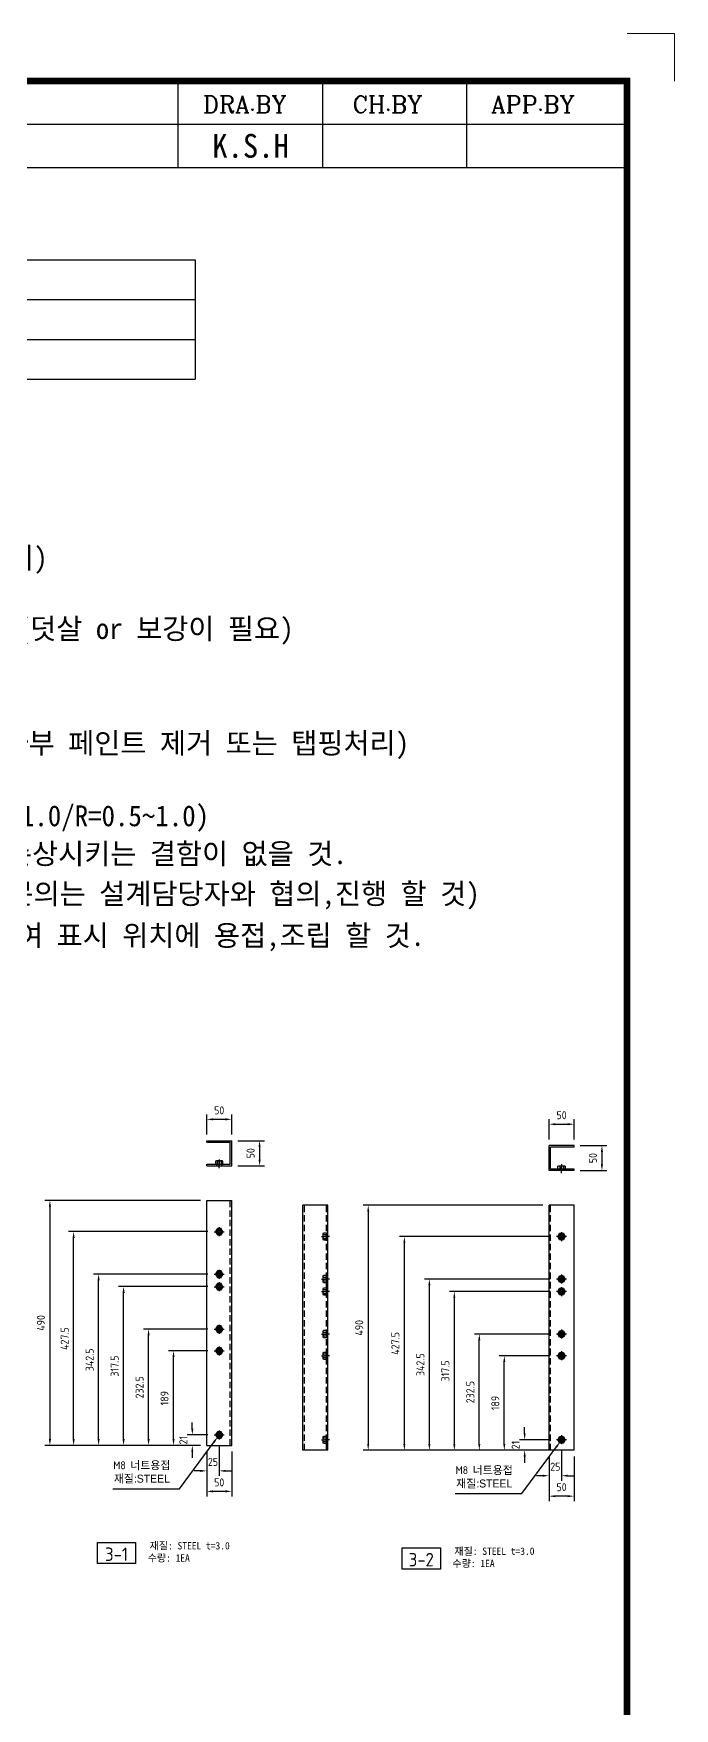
# Model space of a CAD drawing. Header units: millimetres. Extents: x 24815 to 37444, y -10619 to 6020.
# Drawn here: x 32403 to 33686, y 2185 to 5535 of the extents above; entities that cross this region are included whole.
import ezdxf
from ezdxf.enums import TextEntityAlignment as Align

# ---------------------------------------------------------------- set-up
doc = ezdxf.new("R2010")
doc.units = ezdxf.units.MM
for name, pattern in [('CENTER', [50.8, 31.75, -6.35, 6.35, -6.35]), ('CENTERX2', [101.6, 63.5, -12.7, 12.7, -12.7]), ('HIDDEN', [9.525, 6.35, -3.175]), ('HIDDENX2', [19.05, 12.7, -6.35])]:
    doc.linetypes.add(name, pattern=pattern)
for name, color, linetype in [('______', 7, 'Continuous'), ('CENTER', 1, 'CENTER'), ('FORMAT-1', 7, 'Continuous'), ('HIDDEN', 2, 'HIDDEN'), ('THIN', 3, 'Continuous')]:
    doc.layers.add(name, color=color, linetype=linetype)
doc.styles.add('HAN', font='')
doc.styles.add('RC', font='ROMANC.SHX')
doc.styles.get("Standard").update_dxf_attribs({"font": 'ISOCP.SHX', "bigfont": 'WHGTXT.SHX'})
doc.styles.get('HAN').set_extended_font_data('GulimChe')
doc.dimstyles.new('PS-5', dxfattribs={"dimscale": 5, "dimtxt": 3.2, "dimasz": 2.5, "dimexe": 2, "dimexo": 2.5, "dimgap": 2, "dimtad": 1, "dimtoh": 1, "dimrnd": 0.05, "dimzin": 12, "dimdsep": 46, "dimtxsty": 'Standard', "dimcen": 0, "dimclrt": 2, "dimazin": 3, "dimtfac": 1, "dimtofl": 0, "dimtmove": 0, "dimatfit": 3, "dimfxl": 0.18, "dimtolj": 1, "dimtzin": 0, "dimarcsym": 0})

# ---------------------------------------------------------------- blocks, each defined once
blk = doc.blocks.new('re3')
at = {"color": 180}
for p, q in [((0, 0), (0, -4.55)), ((6.87, -0.64), (3.86, -3.91)), ((6.87, -0.64), (9.88, -3.91)), ((13.74, -4.55), (13.74, 0)), ((28.97, -4.55), (28.97, 0)), ((108.25, -4.55), (108.25, 0)), ((123.49, -4.55), (123.49, 0)), ((138.64, -4.55), (138.64, 0)), ((0, -4.55), (155.53, -4.55)), ((9.88, -3.91), (3.86, -3.91))]:
    blk.add_line(p, q, dxfattribs=at)
at = {"color": 2, "style": 'RC', "oblique": 15}
blk.add_attdef('-1', text='', height=1.56, dxfattribs=at).set_placement((9.37, -1.66), align=Align.MIDDLE_LEFT)
at = {"color": 2, "style": 'HAN'}
for tag, p in [('REV.-DATE', (21.36, -2.28)), ('DRA.BY', (115.87, -2.28)), ('CH.BY', (131.07, -2.28)), ('APP.BY', (147.09, -2.28))]:
    blk.add_attdef(tag, text='', height=2.5, dxfattribs=at).set_placement(p, align=Align.MIDDLE_CENTER)
blk.add_attdef('DESCRIPTION-OF-REVISION', text='', height=2.5, dxfattribs=at).set_placement((31.61, -2.28), align=Align.MIDDLE_LEFT)
at = {"color": 2, "style": 'RC', "oblique": 15}
blk.add_attdef('REV.NO', text='', height=1.56, dxfattribs=at).set_placement((6.59, -2.56), align=Align.MIDDLE_CENTER)
blk = doc.blocks.new('format-3')
at = {"color": 3, "lineweight": 9}
for p in [(414.5, 291.3), (419.5, 286.3)]:
    blk.add_line(p, (419.5, 291.3), dxfattribs=at)
at = {"color": 180}
for p, q in [((367.22, 281.75), (367.22, 286.3)), ((382.45, 281.75), (382.45, 286.3)), ((397.61, 281.75), (397.61, 286.3)), ((258.97, 281.75), (414.5, 281.75))]:
    blk.add_line(p, q, dxfattribs=at)
at = {"layer": 'FORMAT-1', "const_width": 0.7}
blk.add_lwpolyline([(13, 5), (13, 286.3), (414.5, 286.3), (414.5, 5)], close=True, dxfattribs=at)
at = {"color": 2, "style": 'RC'}
for s, p in [('DRA.BY', (369.83, 282.94)), ('CH.BY', (385.59, 282.94)), ('APP.BY', (400.18, 282.94))]:
    blk.add_text(s, height=1.788, dxfattribs=at).set_placement(p)
at = {"style": 'HAN'}
for tag, height, p in [('MODEL-NAME', 3, (386.1, 31.53)), ('SCALE', 2.7, (320.81, 26.29)), ('PART-NAME', 3, (386.1, 26.29)), ('PART-NO', 3, (386.1, 21.01)), ('DRA-BY', 3, (260.72, 19.44)), ('CH-BY', 3, (277.21, 19.44)), ('APP-BY', 3, (293.7, 19.44)), ('관련업체', 3, (333.52, 9.26)), ('DRA-DATE', 2.5, (260.72, 7.47)), ('CH-DATE', 2.5, (277.21, 7.47)), ('APP-DATE', 2.5, (293.7, 7.47))]:
    blk.add_attdef(tag, text='', height=height, dxfattribs=at).set_placement(p, align=Align.MIDDLE_CENTER)
blk = doc.blocks.new('TTYU')
at = {"color": 2, "linetype": 'HIDDENX2'}
blk.add_lwpolyline([(-49709.5, 19626), (-49702, 19626), (-49698.3, 19632.5), (-49702, 19639), (-49709.5, 19639), (-49713.3, 19632.5), (-49709.5, 19626)], dxfattribs=at)
blk.add_circle((-49705.8, 19632.5), 6.5, dxfattribs=at)
blk.add_circle((-49705.8, 19632.5), 3.32)
at = {"layer": 'CENTER'}
for p, q in [((-49715.8, 19632.5), (-49695.8, 19632.5)), ((-49705.8, 19641.5), (-49705.8, 19623.5))]:
    blk.add_line(p, q, dxfattribs=at)
at = {"layer": 'THIN'}
blk.add_arc((-49705.8, 19632.5), 4, 255, 195, dxfattribs=at)
blk = doc.blocks.new('i5thagdfvgsafadsfsdf')
at = {"color": 4}
for p, q in [((14512.2, 10529.3), (14462.2, 10529.3)), ((14462.2, 10039.3), (14462.2, 10529.3)), ((14512.2, 10039.3), (14512.2, 10529.3)), ((14512.2, 10039.3), (14462.2, 10039.3)), ((14512.2, 10039.3), (14462.2, 10039.3))]:
    blk.add_line(p, q, dxfattribs=at)
for centre in [(14487.2, 10466.8), (14487.2, 10381.8), (14487.2, 10356.8), (14487.2, 10271.8), (14487.2, 10228.3), (14487.2, 10060.3)]:
    blk.add_circle(centre, 5, dxfattribs=at)
at = {"layer": 'HIDDEN', "color": 2, "linetype": 'HIDDENX2'}
blk.add_line((14465.2, 10039.3), (14465.2, 10529.3), dxfattribs=at)
at = {"extrusion": (0, 0, -1), "zscale": -1}
for p in [(35218.6, -9165.8), (35218.6, -9250.8), (35218.6, -9275.8), (35218.6, -9360.8), (35218.6, -9404.3), (35218.6, -9572.3)]:
    blk.add_blockref('TTYU', p, dxfattribs=at)
blk = doc.blocks.new('*D572')
at = {"color": 0, "lineweight": -2, "transparency": 16777216}
for p, q in [((32749.3, 3332.8), (32749.3, 3373.1)), ((32786.8, 3363.1), (32761.8, 3363.1)), ((32799.3, 3332.8), (32799.3, 3373.1))]:
    blk.add_line(p, q, dxfattribs=at)
at = {"color": 0, "transparency": 16777216}
for points in [[(32761.8, 3365.2), (32761.8, 3361), (32749.3, 3363.1)], [(32786.8, 3365.2), (32786.8, 3361), (32799.3, 3363.1)]]:
    blk.add_solid(points, dxfattribs=at)
at = {"layer": 'Defpoints', "color": 0, "transparency": 16777216}
for p in [(32749.3, 3363.1), (32749.3, 3320.3), (32799.3, 3320.3)]:
    blk.add_point(p, dxfattribs=at)
at = {"color": 2, "transparency": 16777216, "insert": (32774.3, 3381.1), "char_height": 16, "attachment_point": 5}
blk.add_mtext('\\A1;50', dxfattribs=at)
blk = doc.blocks.new('*D573')
at = {"color": 0, "lineweight": -2, "transparency": 16777216}
for p, q in [((32811.8, 3320.3), (32865.1, 3320.3)), ((32855.1, 3307.8), (32855.1, 3282.8)), ((32811.8, 3270.3), (32865.1, 3270.3))]:
    blk.add_line(p, q, dxfattribs=at)
at = {"color": 0, "transparency": 16777216}
for points in [[(32853, 3307.8), (32857.2, 3307.8), (32855.1, 3320.3)], [(32853, 3282.8), (32857.2, 3282.8), (32855.1, 3270.3)]]:
    blk.add_solid(points, dxfattribs=at)
at = {"layer": 'Defpoints', "color": 0, "transparency": 16777216}
for p in [(32799.3, 3320.3), (32799.3, 3270.3), (32855.1, 3270.3)]:
    blk.add_point(p, dxfattribs=at)
at = {"color": 2, "transparency": 16777216, "insert": (32837.1, 3295.3), "char_height": 16, "attachment_point": 5, "rotation": 90}
blk.add_mtext('\\A1;50', dxfattribs=at)
blk = doc.blocks.new('*D396')
at = {"color": 0, "lineweight": -2, "transparency": 16777216}
for p, q in [((32749.3, 2698.5), (32749.3, 2650.1)), ((32774.3, 2710.5), (32774.3, 2650.1)), ((32736.8, 2660.1), (32724.3, 2660.1)), ((32786.8, 2660.1), (32799.3, 2660.1))]:
    blk.add_line(p, q, dxfattribs=at)
at = {"color": 0, "transparency": 16777216}
for points in [[(32736.8, 2662.1), (32736.8, 2658), (32749.3, 2660.1)], [(32786.8, 2662.1), (32786.8, 2658), (32774.3, 2660.1)]]:
    blk.add_solid(points, dxfattribs=at)
at = {"layer": 'Defpoints', "color": 0, "transparency": 16777216}
for p in [(32774.3, 2723), (32749.3, 2711), (32774.3, 2660.1)]:
    blk.add_point(p, dxfattribs=at)
at = {"color": 2, "transparency": 16777216, "insert": (32761.8, 2678.1), "char_height": 16, "attachment_point": 5}
blk.add_mtext('\\A1;25', dxfattribs=at)
blk = doc.blocks.new('*D397')
at = {"color": 0, "lineweight": -2, "transparency": 16777216}
for p, q in [((32749.3, 2698.5), (32749.3, 2609.1)), ((32799.3, 2698.5), (32799.3, 2609.1)), ((32786.8, 2619.1), (32761.8, 2619.1))]:
    blk.add_line(p, q, dxfattribs=at)
at = {"color": 0, "transparency": 16777216}
for points in [[(32761.8, 2621.2), (32761.8, 2617), (32749.3, 2619.1)], [(32786.8, 2621.2), (32786.8, 2617), (32799.3, 2619.1)]]:
    blk.add_solid(points, dxfattribs=at)
at = {"layer": 'Defpoints', "color": 0, "transparency": 16777216}
for p in [(32749.3, 2711), (32799.3, 2711), (32749.3, 2619.1)]:
    blk.add_point(p, dxfattribs=at)
at = {"color": 2, "transparency": 16777216, "insert": (32774.3, 2637.1), "char_height": 16, "attachment_point": 5}
blk.add_mtext('\\A1;50', dxfattribs=at)
blk = doc.blocks.new('*D398')
at = {"color": 0, "lineweight": -2, "transparency": 16777216}
for p, q in [((32720.4, 2744.5), (32720.4, 2757)), ((32751.8, 2732), (32710.4, 2732)), ((32736.8, 2711), (32710.4, 2711)), ((32720.4, 2698.5), (32720.4, 2686))]:
    blk.add_line(p, q, dxfattribs=at)
at = {"color": 0, "transparency": 16777216}
for points in [[(32718.4, 2744.5), (32722.5, 2744.5), (32720.4, 2732)], [(32718.4, 2698.5), (32722.5, 2698.5), (32720.4, 2711)]]:
    blk.add_solid(points, dxfattribs=at)
at = {"layer": 'Defpoints', "color": 0, "transparency": 16777216}
for p in [(32720.4, 2732), (32764.3, 2732), (32749.3, 2711)]:
    blk.add_point(p, dxfattribs=at)
at = {"color": 2, "transparency": 16777216, "insert": (32702.4, 2721.5), "char_height": 16, "attachment_point": 5, "rotation": 90}
blk.add_mtext('\\A1;21', dxfattribs=at)
blk = doc.blocks.new('*D574')
at = {"layer": '______', "color": 0, "lineweight": -2, "ltscale": 10, "transparency": 16777216}
for p, q in [((32751.8, 2900), (32672.9, 2900)), ((32682.9, 2723.5), (32682.9, 2887.5)), ((32736.8, 2711), (32672.9, 2711))]:
    blk.add_line(p, q, dxfattribs=at)
at = {"layer": '______', "color": 0, "ltscale": 10, "transparency": 16777216}
for points in [[(32680.8, 2887.5), (32685, 2887.5), (32682.9, 2900)], [(32680.8, 2723.5), (32685, 2723.5), (32682.9, 2711)]]:
    blk.add_solid(points, dxfattribs=at)
at = {"layer": 'Defpoints', "color": 0, "ltscale": 10, "transparency": 16777216}
for p in [(32682.9, 2900), (32764.3, 2900), (32749.3, 2711)]:
    blk.add_point(p, dxfattribs=at)
at = {"layer": '______', "color": 2, "ltscale": 10, "transparency": 16777216, "insert": (32664.9, 2805.5), "char_height": 16, "attachment_point": 5, "rotation": 90}
blk.add_mtext('\\A1;189', dxfattribs=at)
blk = doc.blocks.new('*D575')
at = {"layer": '______', "color": 0, "lineweight": -2, "ltscale": 10, "transparency": 16777216}
for p, q in [((32751.8, 2943.5), (32622.9, 2943.5)), ((32632.9, 2723.5), (32632.9, 2931)), ((32736.8, 2711), (32622.9, 2711))]:
    blk.add_line(p, q, dxfattribs=at)
at = {"layer": '______', "color": 0, "ltscale": 10, "transparency": 16777216}
for points in [[(32630.8, 2931), (32635, 2931), (32632.9, 2943.5)], [(32630.8, 2723.5), (32635, 2723.5), (32632.9, 2711)]]:
    blk.add_solid(points, dxfattribs=at)
at = {"layer": 'Defpoints', "color": 0, "ltscale": 10, "transparency": 16777216}
for p in [(32632.9, 2943.5), (32764.3, 2943.5), (32749.3, 2711)]:
    blk.add_point(p, dxfattribs=at)
at = {"layer": '______', "color": 2, "ltscale": 10, "transparency": 16777216, "insert": (32614.9, 2827.2), "char_height": 16, "attachment_point": 5, "rotation": 90}
blk.add_mtext('\\A1;232.5', dxfattribs=at)
blk = doc.blocks.new('*D576')
at = {"layer": '______', "color": 0, "lineweight": -2, "ltscale": 10, "transparency": 16777216}
for p, q in [((32751.8, 3028.5), (32572.9, 3028.5)), ((32582.9, 2723.5), (32582.9, 3016)), ((32736.8, 2711), (32572.9, 2711))]:
    blk.add_line(p, q, dxfattribs=at)
at = {"layer": '______', "color": 0, "ltscale": 10, "transparency": 16777216}
for points in [[(32580.8, 3016), (32585, 3016), (32582.9, 3028.5)], [(32580.8, 2723.5), (32585, 2723.5), (32582.9, 2711)]]:
    blk.add_solid(points, dxfattribs=at)
at = {"layer": 'Defpoints', "color": 0, "ltscale": 10, "transparency": 16777216}
for p in [(32582.9, 3028.5), (32764.3, 3028.5), (32749.3, 2711)]:
    blk.add_point(p, dxfattribs=at)
at = {"layer": '______', "color": 2, "ltscale": 10, "transparency": 16777216, "insert": (32564.9, 2869.7), "char_height": 16, "attachment_point": 5, "rotation": 90}
blk.add_mtext('\\A1;317.5', dxfattribs=at)
blk = doc.blocks.new('*D577')
at = {"layer": '______', "color": 0, "lineweight": -2, "ltscale": 10, "transparency": 16777216}
for p, q in [((32751.8, 3053.5), (32522.9, 3053.5)), ((32532.9, 2723.5), (32532.9, 3041)), ((32736.8, 2711), (32522.9, 2711))]:
    blk.add_line(p, q, dxfattribs=at)
at = {"layer": '______', "color": 0, "ltscale": 10, "transparency": 16777216}
for points in [[(32530.8, 3041), (32535, 3041), (32532.9, 3053.5)], [(32530.8, 2723.5), (32535, 2723.5), (32532.9, 2711)]]:
    blk.add_solid(points, dxfattribs=at)
at = {"layer": 'Defpoints', "color": 0, "ltscale": 10, "transparency": 16777216}
for p in [(32532.9, 3053.5), (32764.3, 3053.5), (32749.3, 2711)]:
    blk.add_point(p, dxfattribs=at)
at = {"layer": '______', "color": 2, "ltscale": 10, "transparency": 16777216, "insert": (32514.9, 2882.2), "char_height": 16, "attachment_point": 5, "rotation": 90}
blk.add_mtext('\\A1;342.5', dxfattribs=at)
blk = doc.blocks.new('*D578')
at = {"layer": '______', "color": 0, "lineweight": -2, "ltscale": 10, "transparency": 16777216}
for p, q in [((32751.8, 3138.5), (32472.9, 3138.5)), ((32482.9, 2723.5), (32482.9, 3126)), ((32736.8, 2711), (32472.9, 2711))]:
    blk.add_line(p, q, dxfattribs=at)
at = {"layer": '______', "color": 0, "ltscale": 10, "transparency": 16777216}
for points in [[(32480.8, 3126), (32485, 3126), (32482.9, 3138.5)], [(32480.8, 2723.5), (32485, 2723.5), (32482.9, 2711)]]:
    blk.add_solid(points, dxfattribs=at)
at = {"layer": 'Defpoints', "color": 0, "ltscale": 10, "transparency": 16777216}
for p in [(32482.9, 3138.5), (32764.3, 3138.5), (32749.3, 2711)]:
    blk.add_point(p, dxfattribs=at)
at = {"layer": '______', "color": 2, "ltscale": 10, "transparency": 16777216, "insert": (32464.9, 2924.7), "char_height": 16, "attachment_point": 5, "rotation": 90}
blk.add_mtext('\\A1;427.5', dxfattribs=at)
blk = doc.blocks.new('*D579')
at = {"layer": '______', "color": 0, "lineweight": -2, "ltscale": 10, "transparency": 16777216}
for p, q in [((32695.1, 2624.4), (32763.9, 2717.9)), ((32561.1, 2624.4), (32695.1, 2624.4))]:
    blk.add_line(p, q, dxfattribs=at)
at = {"layer": '______', "color": 0, "ltscale": 10, "transparency": 16777216}
blk.add_solid([(32762.2, 2719.1), (32765.6, 2716.6), (32771.3, 2727.9)], dxfattribs=at)
at = {"layer": 'Defpoints', "color": 0, "ltscale": 10, "transparency": 16777216}
for p in [(32771.3, 2727.9), (32777.2, 2736)]:
    blk.add_point(p, dxfattribs=at)
at = {"layer": '______', "color": 2, "ltscale": 10, "transparency": 16777216, "insert": (32619.5, 2657), "char_height": 16, "attachment_point": 5}
blk.add_mtext('\\A1;M8 {\\fGulim|b0|i0|c129|p50;너트용접\\P재질:STEEL}', dxfattribs=at)
blk = doc.blocks.new('*D580')
at = {"color": 0, "lineweight": -2, "transparency": 16777216}
for p, q in [((33434.6, 3323.1), (33434.6, 3363.4)), ((33447.1, 3353.4), (33472.1, 3353.4)), ((33484.6, 3323.1), (33484.6, 3363.4))]:
    blk.add_line(p, q, dxfattribs=at)
at = {"color": 0, "transparency": 16777216}
for points in [[(33447.1, 3355.5), (33447.1, 3351.3), (33434.6, 3353.4)], [(33472.1, 3355.5), (33472.1, 3351.3), (33484.6, 3353.4)]]:
    blk.add_solid(points, dxfattribs=at)
at = {"layer": 'Defpoints', "color": 0, "transparency": 16777216}
for p in [(33484.6, 3353.4), (33434.6, 3310.6), (33484.6, 3310.6)]:
    blk.add_point(p, dxfattribs=at)
at = {"color": 2, "transparency": 16777216, "insert": (33459.6, 3371.4), "char_height": 16, "attachment_point": 5}
blk.add_mtext('\\A1;50', dxfattribs=at)
blk = doc.blocks.new('*D399')
at = {"color": 0, "lineweight": -2, "transparency": 16777216}
for p, q in [((33497.1, 3310.6), (33550.4, 3310.6)), ((33540.4, 3298.1), (33540.4, 3273.1)), ((33497.1, 3260.6), (33550.4, 3260.6))]:
    blk.add_line(p, q, dxfattribs=at)
at = {"color": 0, "transparency": 16777216}
for points in [[(33538.3, 3298.1), (33542.5, 3298.1), (33540.4, 3310.6)], [(33538.3, 3273.1), (33542.5, 3273.1), (33540.4, 3260.6)]]:
    blk.add_solid(points, dxfattribs=at)
at = {"layer": 'Defpoints', "color": 0, "transparency": 16777216}
for p in [(33484.6, 3310.6), (33484.6, 3260.6), (33540.4, 3260.6)]:
    blk.add_point(p, dxfattribs=at)
at = {"color": 2, "transparency": 16777216, "insert": (33522.4, 3285.6), "char_height": 16, "attachment_point": 5, "rotation": 90}
blk.add_mtext('\\A1;50', dxfattribs=at)
blk = doc.blocks.new('*D400')
at = {"color": 0, "lineweight": -2, "transparency": 16777216}
for p, q in [((33434.6, 2688.8), (33434.6, 2640.4)), ((33459.6, 2700.8), (33459.6, 2640.4)), ((33422.1, 2650.4), (33409.6, 2650.4)), ((33472.1, 2650.4), (33484.6, 2650.4))]:
    blk.add_line(p, q, dxfattribs=at)
at = {"color": 0, "transparency": 16777216}
for points in [[(33422.1, 2652.5), (33422.1, 2648.3), (33434.6, 2650.4)], [(33472.1, 2652.5), (33472.1, 2648.3), (33459.6, 2650.4)]]:
    blk.add_solid(points, dxfattribs=at)
at = {"layer": 'Defpoints', "color": 0, "transparency": 16777216}
for p in [(33434.6, 2701.3), (33459.6, 2713.3), (33459.6, 2650.4)]:
    blk.add_point(p, dxfattribs=at)
at = {"color": 2, "transparency": 16777216, "insert": (33447.1, 2668.4), "char_height": 16, "attachment_point": 5}
blk.add_mtext('\\A1;25', dxfattribs=at)
blk = doc.blocks.new('*D401')
at = {"color": 0, "lineweight": -2, "transparency": 16777216}
for p, q in [((33434.6, 2688.8), (33434.6, 2599.5)), ((33484.6, 2688.8), (33484.6, 2599.5)), ((33472.1, 2609.5), (33447.1, 2609.5))]:
    blk.add_line(p, q, dxfattribs=at)
at = {"color": 0, "transparency": 16777216}
for points in [[(33447.1, 2611.5), (33447.1, 2607.4), (33434.6, 2609.5)], [(33472.1, 2611.5), (33472.1, 2607.4), (33484.6, 2609.5)]]:
    blk.add_solid(points, dxfattribs=at)
at = {"layer": 'Defpoints', "color": 0, "transparency": 16777216}
for p in [(33434.6, 2701.3), (33484.6, 2701.3), (33434.6, 2609.5)]:
    blk.add_point(p, dxfattribs=at)
at = {"color": 2, "transparency": 16777216, "insert": (33459.6, 2627.5), "char_height": 16, "attachment_point": 5}
blk.add_mtext('\\A1;50', dxfattribs=at)
blk = doc.blocks.new('*D402')
at = {"color": 0, "lineweight": -2, "transparency": 16777216}
for p, q in [((33385.7, 2734.8), (33385.7, 2747.3)), ((33437.1, 2722.3), (33375.7, 2722.3)), ((33402.1, 2701.3), (33375.7, 2701.3)), ((33385.7, 2688.8), (33385.7, 2676.3))]:
    blk.add_line(p, q, dxfattribs=at)
at = {"color": 0, "transparency": 16777216}
for points in [[(33383.7, 2734.8), (33387.8, 2734.8), (33385.7, 2722.3)], [(33383.7, 2688.8), (33387.8, 2688.8), (33385.7, 2701.3)]]:
    blk.add_solid(points, dxfattribs=at)
at = {"layer": 'Defpoints', "color": 0, "transparency": 16777216}
for p in [(33385.7, 2722.3), (33449.6, 2722.3), (33414.6, 2701.3)]:
    blk.add_point(p, dxfattribs=at)
at = {"color": 2, "transparency": 16777216, "insert": (33367.7, 2711.8), "char_height": 16, "attachment_point": 5, "rotation": 90}
blk.add_mtext('\\A1;21', dxfattribs=at)
blk = doc.blocks.new('*D403')
at = {"layer": '______', "color": 0, "lineweight": -2, "ltscale": 10, "transparency": 16777216}
for p, q in [((33437.1, 2890.3), (33335, 2890.3)), ((33345, 2713.8), (33345, 2877.8)), ((33452.1, 2701.3), (33335, 2701.3))]:
    blk.add_line(p, q, dxfattribs=at)
at = {"layer": '______', "color": 0, "ltscale": 10, "transparency": 16777216}
for points in [[(33342.9, 2877.8), (33347, 2877.8), (33345, 2890.3)], [(33342.9, 2713.8), (33347, 2713.8), (33345, 2701.3)]]:
    blk.add_solid(points, dxfattribs=at)
at = {"layer": 'Defpoints', "color": 0, "ltscale": 10, "transparency": 16777216}
for p in [(33345, 2890.3), (33449.6, 2890.3), (33464.6, 2701.3)]:
    blk.add_point(p, dxfattribs=at)
at = {"layer": '______', "color": 2, "ltscale": 10, "transparency": 16777216, "insert": (33327, 2795.8), "char_height": 16, "attachment_point": 5, "rotation": 90}
blk.add_mtext('\\A1;189', dxfattribs=at)
blk = doc.blocks.new('*D404')
at = {"layer": '______', "color": 0, "lineweight": -2, "ltscale": 10, "transparency": 16777216}
for p, q in [((33437.1, 2933.8), (33285, 2933.8)), ((33295, 2713.8), (33295, 2921.3)), ((33452.1, 2701.3), (33285, 2701.3))]:
    blk.add_line(p, q, dxfattribs=at)
at = {"layer": '______', "color": 0, "ltscale": 10, "transparency": 16777216}
for points in [[(33292.9, 2921.3), (33297, 2921.3), (33295, 2933.8)], [(33292.9, 2713.8), (33297, 2713.8), (33295, 2701.3)]]:
    blk.add_solid(points, dxfattribs=at)
at = {"layer": 'Defpoints', "color": 0, "ltscale": 10, "transparency": 16777216}
for p in [(33295, 2933.8), (33449.6, 2933.8), (33464.6, 2701.3)]:
    blk.add_point(p, dxfattribs=at)
at = {"layer": '______', "color": 2, "ltscale": 10, "transparency": 16777216, "insert": (33276.9, 2817.5), "char_height": 16, "attachment_point": 5, "rotation": 90}
blk.add_mtext('\\A1;232.5', dxfattribs=at)
blk = doc.blocks.new('*D405')
at = {"layer": '______', "color": 0, "lineweight": -2, "ltscale": 10, "transparency": 16777216}
for p, q in [((33437.1, 3018.8), (33235, 3018.8)), ((33245, 2713.8), (33245, 3006.3)), ((33452.1, 2701.3), (33235, 2701.3))]:
    blk.add_line(p, q, dxfattribs=at)
at = {"layer": '______', "color": 0, "ltscale": 10, "transparency": 16777216}
for points in [[(33242.9, 3006.3), (33247, 3006.3), (33245, 3018.8)], [(33242.9, 2713.8), (33247, 2713.8), (33245, 2701.3)]]:
    blk.add_solid(points, dxfattribs=at)
at = {"layer": 'Defpoints', "color": 0, "ltscale": 10, "transparency": 16777216}
for p in [(33245, 3018.8), (33449.6, 3018.8), (33464.6, 2701.3)]:
    blk.add_point(p, dxfattribs=at)
at = {"layer": '______', "color": 2, "ltscale": 10, "transparency": 16777216, "insert": (33227, 2860), "char_height": 16, "attachment_point": 5, "rotation": 90}
blk.add_mtext('\\A1;317.5', dxfattribs=at)
blk = doc.blocks.new('*D406')
at = {"layer": '______', "color": 0, "lineweight": -2, "ltscale": 10, "transparency": 16777216}
for p, q in [((33437.1, 3043.8), (33185, 3043.8)), ((33195, 2713.8), (33195, 3031.3)), ((33452.1, 2701.3), (33185, 2701.3))]:
    blk.add_line(p, q, dxfattribs=at)
at = {"layer": '______', "color": 0, "ltscale": 10, "transparency": 16777216}
for points in [[(33192.9, 3031.3), (33197, 3031.3), (33195, 3043.8)], [(33192.9, 2713.8), (33197, 2713.8), (33195, 2701.3)]]:
    blk.add_solid(points, dxfattribs=at)
at = {"layer": 'Defpoints', "color": 0, "ltscale": 10, "transparency": 16777216}
for p in [(33195, 3043.8), (33449.6, 3043.8), (33464.6, 2701.3)]:
    blk.add_point(p, dxfattribs=at)
at = {"layer": '______', "color": 2, "ltscale": 10, "transparency": 16777216, "insert": (33176.9, 2872.5), "char_height": 16, "attachment_point": 5, "rotation": 90}
blk.add_mtext('\\A1;342.5', dxfattribs=at)
blk = doc.blocks.new('*D407')
at = {"layer": '______', "color": 0, "lineweight": -2, "ltscale": 10, "transparency": 16777216}
for p, q in [((33437.1, 3128.8), (33135, 3128.8)), ((33145, 2713.8), (33145, 3116.3)), ((33422.1, 2701.3), (33135, 2701.3))]:
    blk.add_line(p, q, dxfattribs=at)
at = {"layer": '______', "color": 0, "ltscale": 10, "transparency": 16777216}
for points in [[(33142.9, 3116.3), (33147, 3116.3), (33145, 3128.8)], [(33142.9, 2713.8), (33147, 2713.8), (33145, 2701.3)]]:
    blk.add_solid(points, dxfattribs=at)
at = {"layer": 'Defpoints', "color": 0, "ltscale": 10, "transparency": 16777216}
for p in [(33145, 3128.8), (33449.6, 3128.8), (33434.6, 2701.3)]:
    blk.add_point(p, dxfattribs=at)
at = {"layer": '______', "color": 2, "ltscale": 10, "transparency": 16777216, "insert": (33126.9, 2915), "char_height": 16, "attachment_point": 5, "rotation": 90}
blk.add_mtext('\\A1;427.5', dxfattribs=at)
blk = doc.blocks.new('*D408')
at = {"layer": '______', "color": 0, "lineweight": -2, "ltscale": 10, "transparency": 16777216}
for p, q in [((33380.4, 2614.7), (33449.2, 2708.2)), ((33246.5, 2614.7), (33380.4, 2614.7))]:
    blk.add_line(p, q, dxfattribs=at)
at = {"layer": '______', "color": 0, "ltscale": 10, "transparency": 16777216}
blk.add_solid([(33447.5, 2709.4), (33450.9, 2707), (33456.6, 2718.3)], dxfattribs=at)
at = {"layer": 'Defpoints', "color": 0, "ltscale": 10, "transparency": 16777216}
for p in [(33456.6, 2718.3), (33462.5, 2726.3)]:
    blk.add_point(p, dxfattribs=at)
at = {"layer": '______', "color": 2, "ltscale": 10, "transparency": 16777216, "insert": (33304.8, 2647.3), "char_height": 16, "attachment_point": 5}
blk.add_mtext('\\A1;M8 {\\fGulim|b0|i0|c129|p50;너트용접\\P재질:STEEL}', dxfattribs=at)
blk = doc.blocks.new('*D409')
at = {"layer": '______', "color": 0, "lineweight": -2, "ltscale": 10, "transparency": 16777216}
for p, q in [((33422.1, 3191.3), (33062.6, 3191.3)), ((33072.6, 3178.8), (33072.6, 2713.8)), ((33422.1, 2701.3), (33062.6, 2701.3))]:
    blk.add_line(p, q, dxfattribs=at)
at = {"layer": '______', "color": 0, "ltscale": 10, "transparency": 16777216}
for points in [[(33070.5, 3178.8), (33074.6, 3178.8), (33072.6, 3191.3)], [(33070.5, 2713.8), (33074.6, 2713.8), (33072.6, 2701.3)]]:
    blk.add_solid(points, dxfattribs=at)
at = {"layer": 'Defpoints', "color": 0, "ltscale": 10, "transparency": 16777216}
for p in [(33434.6, 3191.3), (33072.6, 2701.3), (33434.6, 2701.3)]:
    blk.add_point(p, dxfattribs=at)
at = {"layer": '______', "color": 2, "ltscale": 10, "transparency": 16777216, "insert": (33054.6, 2946.3), "char_height": 16, "attachment_point": 5, "rotation": 90}
blk.add_mtext('\\A1;490', dxfattribs=at)
blk = doc.blocks.new('*D581')
at = {"layer": '______', "color": 0, "lineweight": -2, "ltscale": 10, "transparency": 16777216}
for p, q in [((32736.8, 3201), (32425.4, 3201)), ((32435.4, 3188.5), (32435.4, 2723.5)), ((32736.8, 2711), (32425.4, 2711))]:
    blk.add_line(p, q, dxfattribs=at)
at = {"layer": '______', "color": 0, "ltscale": 10, "transparency": 16777216}
for points in [[(32433.3, 3188.5), (32437.5, 3188.5), (32435.4, 3201)], [(32433.3, 2723.5), (32437.5, 2723.5), (32435.4, 2711)]]:
    blk.add_solid(points, dxfattribs=at)
at = {"layer": 'Defpoints', "color": 0, "ltscale": 10, "transparency": 16777216}
for p in [(32749.3, 3201), (32435.4, 2711), (32749.3, 2711)]:
    blk.add_point(p, dxfattribs=at)
at = {"layer": '______', "color": 2, "ltscale": 10, "transparency": 16777216, "insert": (32417.4, 2956), "char_height": 16, "attachment_point": 5, "rotation": 90}
blk.add_mtext('\\A1;490', dxfattribs=at)

msp = doc.modelspace()

# ---------------------------------------------------------------- linework, layer by layer
for p, q in [((31072.58549, 5081.92767), (32726.06547, 5081.92767)), ((32726.06547, 5081.92767), (32726.06547, 4843.56258)), ((31169.3218, 5002.47264), (32726.06547, 5002.47264)), ((31169.3218, 4923.01761), (32726.06547, 4923.01761)), ((31072.58549, 4843.56258), (32726.06547, 4843.56258)), ((32779.90557, 3279.81942), (32768.64724, 3279.81942)), ((32770.52363, 3279.23886), (32770.52363, 3273.31942)), ((32778.02918, 3279.23886), (32778.02918, 3273.31942)), ((33453.95467, 3270.1432), (33465.21301, 3270.1432)), ((33455.83106, 3269.56264), (33455.83106, 3263.6432)), ((33463.33662, 3269.56264), (33463.33662, 3263.6432)), ((32982.27486, 3123.1698), (32982.27486, 3134.42813)), ((32982.85542, 3132.55174), (32988.77486, 3132.55174)), ((32982.85542, 3125.04618), (32988.77486, 3125.04618)), ((32982.27486, 3038.1698), (32982.27486, 3049.42813)), ((32982.27486, 3013.1698), (32982.27486, 3024.42813)), ((32982.85542, 3047.55174), (32988.77486, 3047.55174)), ((32982.85542, 3040.04618), (32988.77486, 3040.04618)), ((32982.85542, 3022.55174), (32988.77486, 3022.55174)), ((32982.85542, 3015.04618), (32988.77486, 3015.04618)), ((32982.27486, 2928.1698), (32982.27486, 2939.42813)), ((32982.85542, 2937.55174), (32988.77486, 2937.55174)), ((32982.85542, 2930.04618), (32988.77486, 2930.04618)), ((32982.27486, 2884.6698), (32982.27486, 2895.92813)), ((32982.85542, 2894.05174), (32988.77486, 2894.05174)), ((32982.85542, 2886.54618), (32988.77486, 2886.54618)), ((32982.27486, 2716.6698), (32982.27486, 2727.92813)), ((32982.85542, 2726.05174), (32988.77486, 2726.05174)), ((32982.85542, 2718.54618), (32988.77486, 2718.54618))]:
    msp.add_line(p, q)
at = {"color": 4}
for p, q in [((32749.27641, 3320.31942), (32799.27641, 3320.31942)), ((32749.27641, 3317.31942), (32749.27641, 3320.31942)), ((32749.27641, 3317.31942), (32796.27641, 3317.31942)), ((32796.27641, 3273.31942), (32796.27641, 3317.31942)), ((32799.27641, 3270.31942), (32799.27641, 3320.31942)), ((33484.58384, 3310.6432), (33434.58384, 3310.6432)), ((33434.58384, 3260.6432), (33434.58384, 3310.6432)), ((33484.58384, 3307.6432), (33437.58384, 3307.6432)), ((33437.58384, 3263.6432), (33437.58384, 3307.6432)), ((33484.58384, 3307.6432), (33484.58384, 3310.6432)), ((32749.27641, 3273.31942), (32796.27641, 3273.31942)), ((32749.27641, 3270.31942), (32749.27641, 3273.31942)), ((32749.27641, 3270.31942), (32799.27641, 3270.31942)), ((33484.58384, 3260.6432), (33434.58384, 3260.6432)), ((33484.58384, 3263.6432), (33437.58384, 3263.6432)), ((33484.58384, 3260.6432), (33484.58384, 3263.6432)), ((32991.77486, 3191.29896), (32941.77486, 3191.29896)), ((32941.77486, 2701.29896), (32941.77486, 3191.29896)), ((32991.77486, 2701.29896), (32991.77486, 3191.29896)), ((33484.58384, 3191.29896), (33434.58384, 3191.29896)), ((33434.58384, 2701.29896), (33434.58384, 3191.29896)), ((33484.58384, 2701.29896), (33484.58384, 3191.29896)), ((32991.77486, 2701.29896), (32941.77486, 2701.29896)), ((33484.58384, 2701.29896), (33434.58384, 2701.29896)), ((33484.58384, 2701.29896), (33434.58384, 2701.29896))]:
    msp.add_line(p, q, dxfattribs=at)
at = {"color": 2}
for p, q in [((32769.27641, 3270.31942), (32769.27641, 3273.31942)), ((32779.27641, 3270.31942), (32779.27641, 3273.31942)), ((33454.58384, 3260.6432), (33454.58384, 3263.6432)), ((33464.58384, 3260.6432), (33464.58384, 3263.6432))]:
    msp.add_line(p, q, dxfattribs=at)
at = {"color": 1}
for p, q in [((32774.27641, 3265.31942), (32774.27641, 3278.31942)), ((33459.58384, 3255.6432), (33459.58384, 3268.6432))]:
    msp.add_line(p, q, dxfattribs=at)
at = {"color": 1, "linetype": 'CENTERX2'}
for p, q in [((32774.27641, 3266.81942), (32774.27641, 3276.81942)), ((33459.58384, 3257.1432), (33459.58384, 3267.1432)), ((32995.27486, 3128.79896), (32985.27486, 3128.79896)), ((32995.27486, 3043.79896), (32985.27486, 3043.79896)), ((32995.27486, 3018.79896), (32985.27486, 3018.79896)), ((32995.27486, 2933.79896), (32985.27486, 2933.79896)), ((32995.27486, 2890.29896), (32985.27486, 2890.29896)), ((32995.27486, 2722.29896), (32985.27486, 2722.29896))]:
    msp.add_line(p, q, dxfattribs=at)
for points in [[(32781.78196, 3273.31942), (32781.78196, 3279.23886, 0.309401076), (32778.02918, 3279.23886, 0.154700538), (32770.52363, 3279.23886, 0.309401076), (32766.77085, 3279.23886), (32766.77085, 3273.31942), (32781.78196, 3273.31942)], [(33452.07829, 3263.6432), (33452.07829, 3269.56264, -0.309401076), (33455.83106, 3269.56264, -0.154700538), (33463.33662, 3269.56264, -0.309401076), (33467.08939, 3269.56264), (33467.08939, 3263.6432), (33452.07829, 3263.6432)], [(32988.77486, 3121.29341), (32982.85542, 3121.29341, -0.309401076), (32982.85542, 3125.04618, -0.154700538), (32982.85542, 3132.55174, -0.309401076), (32982.85542, 3136.30451), (32988.77486, 3136.30451), (32988.77486, 3121.29341)], [(32988.77486, 3036.29341), (32982.85542, 3036.29341, -0.309401076), (32982.85542, 3040.04618, -0.154700538), (32982.85542, 3047.55174, -0.309401076), (32982.85542, 3051.30451), (32988.77486, 3051.30451), (32988.77486, 3036.29341)], [(32988.77486, 3011.29341), (32982.85542, 3011.29341, -0.309401076), (32982.85542, 3015.04618, -0.154700538), (32982.85542, 3022.55174, -0.309401076), (32982.85542, 3026.30451), (32988.77486, 3026.30451), (32988.77486, 3011.29341)], [(32988.77486, 2926.29341), (32982.85542, 2926.29341, -0.309401076), (32982.85542, 2930.04618, -0.154700538), (32982.85542, 2937.55174, -0.309401076), (32982.85542, 2941.30451), (32988.77486, 2941.30451), (32988.77486, 2926.29341)], [(32988.77486, 2882.79341), (32982.85542, 2882.79341, -0.309401076), (32982.85542, 2886.54618, -0.154700538), (32982.85542, 2894.05174, -0.309401076), (32982.85542, 2897.80451), (32988.77486, 2897.80451), (32988.77486, 2882.79341)], [(32988.77486, 2714.79341), (32982.85542, 2714.79341, -0.309401076), (32982.85542, 2718.54618, -0.154700538), (32982.85542, 2726.05174, -0.309401076), (32982.85542, 2729.80451), (32988.77486, 2729.80451), (32988.77486, 2714.79341)]]:
    msp.add_lwpolyline(points, format="xyb")
for points in [[(32606.971, 2474.54852), (32530.52014, 2474.54852), (32530.52014, 2517.15139), (32606.971, 2517.15139)], [(33217.04485, 2463.64792), (33140.59399, 2463.64792), (33140.59399, 2506.25079), (33217.04485, 2506.25079)]]:
    msp.add_lwpolyline(points, close=True)
at = {"color": 4}
for centre in [(33459.58384, 3128.79896), (33459.58384, 3043.79896), (33459.58384, 3018.79896), (33459.58384, 2933.79896), (33459.58384, 2890.29896), (33459.58384, 2722.29896)]:
    msp.add_circle(centre, 5, dxfattribs=at)
at = {"layer": 'CENTER'}
for p, q in [((32774.27641, 3282.81942), (32774.27641, 3270.31942)), ((33459.58384, 3273.1432), (33459.58384, 3260.6432)), ((32979.27486, 3128.79896), (32991.77486, 3128.79896)), ((32979.27486, 3043.79896), (32991.77486, 3043.79896)), ((32979.27486, 3018.79896), (32991.77486, 3018.79896)), ((32979.27486, 2933.79896), (32991.77486, 2933.79896)), ((32979.27486, 2890.29896), (32991.77486, 2890.29896)), ((32979.27486, 2722.29896), (32991.77486, 2722.29896))]:
    msp.add_line(p, q, dxfattribs=at)
at = {"layer": 'HIDDEN', "color": 2, "linetype": 'HIDDENX2'}
for p, q in [((32944.77486, 2701.29896), (32944.77486, 3191.29896)), ((32988.77486, 2701.29896), (32988.77486, 3191.29896)), ((33437.58384, 2701.29896), (33437.58384, 3191.29896))]:
    msp.add_line(p, q, dxfattribs=at)

# ---------------------------------------------------------------- block references
at = {"xscale": 19, "yscale": 19, "zscale": 19}
msp.add_blockref('format-3', (25715.23224, 0.00004), dxfattribs=at)
ref = msp.add_blockref('re3', (30635.58237, 5353.25004), dxfattribs=dict(xscale=19, yscale=19, zscale=19))
ref.add_attrib('DRA.BY', 'K.S.H', dxfattribs={"color": 2, "height": 47.5, "style": 'HAN'}).set_placement((32837.11496, 5310.02504), align=Align.MIDDLE_CENTER)
ref.add_attrib('DESCRIPTION-OF-REVISION', '분배구용 HOLE 위치 수정', dxfattribs={"color": 2, "height": 47.5, "style": 'HAN'}).set_placement((31236.22164, 5310.02504), align=Align.MIDDLE_LEFT)
ref.add_attrib('REV.-DATE', '20.02.19', dxfattribs={"color": 2, "height": 47.5, "style": 'HAN'}).set_placement((31041.39019, 5310.02504), align=Align.MIDDLE_CENTER)
ref.add_attrib('-1', '1', dxfattribs={"color": 2, "height": 29.64, "style": 'RC', "oblique": 15}).set_placement((30813.59526, 5321.71783), align=Align.MIDDLE_LEFT)
ref.add_attrib('REV.NO', '1', dxfattribs={"color": 2, "height": 29.64, "style": 'RC'}).set_placement((30760.76213, 5304.66105), align=Align.MIDDLE_CENTER)
at = {"extrusion": (0, 0, -1), "zscale": -1}
for p in [(16246.21061, -16503.72388), (16246.21061, -16588.72388), (16246.21061, -16613.72388), (16246.21061, -16698.72388), (16246.21061, -16742.22388), (16246.21061, -16910.22388)]:
    msp.add_blockref('TTYU', p, dxfattribs=at)
at = {"layer": '______', "xscale": -1}
msp.add_blockref('i5thagdfvgsafadsfsdf', (47261.49433, -7328.29648), dxfattribs=at)

# ---------------------------------------------------------------- texts
at = {"color": 2, "style": 'HAN'}
for s, p in [('3.PANEL의 DOOR부위에는 SEALING 처리를 철저히 한다.(패킹처리)', (30842.67545, 4465.21062)), ('5.케이스 BASE 및 상부,모서리부위는 무게를 고려한 제작 바람(덧살 or 보강이 필요)', (30842.67545, 4323.66916)), ('8.도장시 스터드 볼트 및 팸너트 부위 마스킹처리(도장 후 나사부 페인트 제거 또는 탭핑처리)', (30842.67545, 4094.61536)), ('10.모든 덧살과 도시되지 않은 모서리부 BURR 제거할 것(C=0.5~1.0/R=0.5~1.0)', (30819.4109, 3949.31013)), ('11.용접부 균열,용입 불량,Slag 혼입 등으로 이음부의 성능을 손상시키는 결함이 없을 것.', (30819.4109, 3873.68328)), ('12.도면에 표시되지 않은 치수는 SCALE 1:1 적용(기타 제작상 문의는 설계담당자와 협의,진행 할 것)', (30819.4109, 3793.70826)), ('13.커버 및 각종 브라켓트는 표기된 도면 치수,수량으로 제작하여 표시 위치에 용접,조립 할 것.', (30819.4109, 3710.01664))]:
    msp.add_text(s, height=41.64048, dxfattribs=at).set_placement(p)
for s, p in [('재질: STEEL t=3.0', (32634.9865, 2517.66851)), ('수량: 1EA', (32631.11116, 2493.27709, -0.00024)), ('수량: 1EA', (33241.18501, 2482.37649, -0.00024)), ('재질: STEEL t=3.0', (33245.06035, 2506.76791))]:
    msp.add_text(s, height=14.7, dxfattribs=at).set_placement(p, align=Align.TOP_LEFT)
at = {"color": 1}
for s, p in [('3-1', (32568.71752, 2493.44157)), ('3-2', (33178.79137, 2482.54097))]:
    msp.add_text(s, height=27, dxfattribs=at).set_placement(p, align=Align.MIDDLE)

# ---------------------------------------------------------------- dimensions: what is measured, and where the dimension line sits
for base, p1, p2, picture, middle in [((32749.27641, 3363.08375), (32799.27641, 3320.31942), (32749.27641, 3320.31942), '*D572', (32774.27641, 3381.08375)), ((33484.58384, 3353.40753), (33434.58384, 3310.6432), (33484.58384, 3310.6432), '*D580', (33459.58384, 3371.40753)), ((32749.27641, 2619.13014), (32799.27641, 2710.97518), (32749.27641, 2710.97518), '*D397', (32774.27641, 2637.13014)), ((33434.58384, 2609.45391), (33484.58384, 2701.29896), (33434.58384, 2701.29896), '*D401', (33459.58384, 2627.45391))]:
    dim = msp.add_linear_dim(base=base, p1=p1, p2=p2, dimstyle='PS-5')
    dim.commit()
    dim.dimension.update_dxf_attribs({"geometry": picture, "text_midpoint": middle})
for base, p1, p2, picture, middle in [((32855.1008, 3270.31942), (32799.27641, 3320.31942), (32799.27641, 3270.31942), '*D573', (32837.1008, 3295.31942)), ((33540.40823, 3260.6432), (33484.58384, 3310.6432), (33484.58384, 3260.6432), '*D399', (33522.40823, 3285.6432))]:
    dim = msp.add_linear_dim(base=base, p1=p1, p2=p2, angle=90, dimstyle='PS-5')
    dim.commit()
    dim.dimension.update_dxf_attribs({"geometry": picture, "text_midpoint": middle})
for base, p1, p2, picture, middle in [((32720.44997, 2731.97518), (32749.27641, 2710.97518), (32764.27085, 2731.97518), '*D398', (32720.44997, 2721.47518)), ((33385.7463, 2722.29896), (33414.57273, 2701.29896), (33449.57829, 2722.29896), '*D402', (33385.7463, 2711.79896))]:
    dim = msp.add_linear_dim(base=base, p1=p1, p2=p2, angle=90, dimstyle='PS-5')
    dim.commit()
    dim.dimension.update_dxf_attribs({"geometry": picture, "text_midpoint": middle, "dimtype": 160})
for base, p1, p2, picture, middle in [((32774.27641, 2660.05359), (32749.27641, 2710.97518), (32774.27641, 2722.97518), '*D396', (32761.77641, 2660.05359)), ((33459.58384, 2650.37737), (33434.58384, 2701.29896), (33459.58384, 2713.29896), '*D400', (33447.08384, 2650.37737))]:
    dim = msp.add_linear_dim(base=base, p1=p1, p2=p2, dimstyle='PS-5')
    dim.commit()
    dim.dimension.update_dxf_attribs({"geometry": picture, "text_midpoint": middle, "dimtype": 160})
at = {"layer": '______', "ltscale": 10}
for base, p1, p2, picture, middle in [((32435.38331, 2710.97518), (32749.27641, 3200.97518), (32749.27641, 2710.97518), '*D581', (32417.38331, 2955.97518)), ((33072.55022, 2701.29896), (33434.58384, 3191.29896), (33434.58384, 2701.29896), '*D409', (33054.55022, 2946.29896)), ((32482.86867, 3138.47518), (32749.27641, 2710.97518), (32764.27085, 3138.47518), '*D578', (32464.8671, 2924.72518)), ((33144.95122, 3128.79896), (33434.58384, 2701.29896), (33449.57829, 3128.79896), '*D407', (33126.94964, 2915.04896)), ((32532.86867, 3053.47518), (32749.27641, 2710.97518), (32764.27085, 3053.47518), '*D577', (32514.8671, 2882.22518)), ((32582.86867, 3028.47518), (32749.27641, 2710.97518), (32764.27085, 3028.47518), '*D576', (32564.86867, 2869.72518)), ((33194.95122, 3043.79896), (33464.57273, 2701.29896), (33449.57829, 3043.79896), '*D406', (33176.94964, 2872.54896)), ((33244.95122, 3018.79896), (33464.57273, 2701.29896), (33449.57829, 3018.79896), '*D405', (33226.95122, 2860.04896)), ((32632.86867, 2943.47518), (32749.27641, 2710.97518), (32764.27085, 2943.47518), '*D575', (32614.8671, 2827.22518)), ((33294.95122, 2933.79896), (33464.57273, 2701.29896), (33449.57829, 2933.79896), '*D404', (33276.94964, 2817.54896)), ((32682.86867, 2899.97518), (32749.27641, 2710.97518), (32764.27085, 2899.97518), '*D574', (32664.86867, 2805.47518)), ((33344.95122, 2890.29896), (33464.57273, 2701.29896), (33449.57829, 2890.29896), '*D403', (33326.95122, 2795.79896))]:
    dim = msp.add_linear_dim(base=base, p1=p1, p2=p2, angle=90, dimstyle='PS-5', dxfattribs=at)
    dim.commit()
    dim.dimension.update_dxf_attribs({"geometry": picture, "text_midpoint": middle})
for p1, p2, picture, middle in [((32777.23984, 2736.00234), (32771.31297, 2727.94802), '*D579', (32619.52377, 2624.4223)), ((33462.54728, 2726.32612), (33456.6204, 2718.2718), '*D408', (33304.8312, 2614.74608))]:
    dim = msp.add_diameter_dim_2p(p1=p1, p2=p2, text='M8 {\\fGulim|b0|i0|c129|p50;너트용접\\P재질:STEEL}', dimstyle='PS-5', dxfattribs=at)
    dim.commit()
    dim.dimension.update_dxf_attribs({"geometry": picture, "text_midpoint": middle, "dimtype": 163})

doc.saveas('drawing.dxf')
